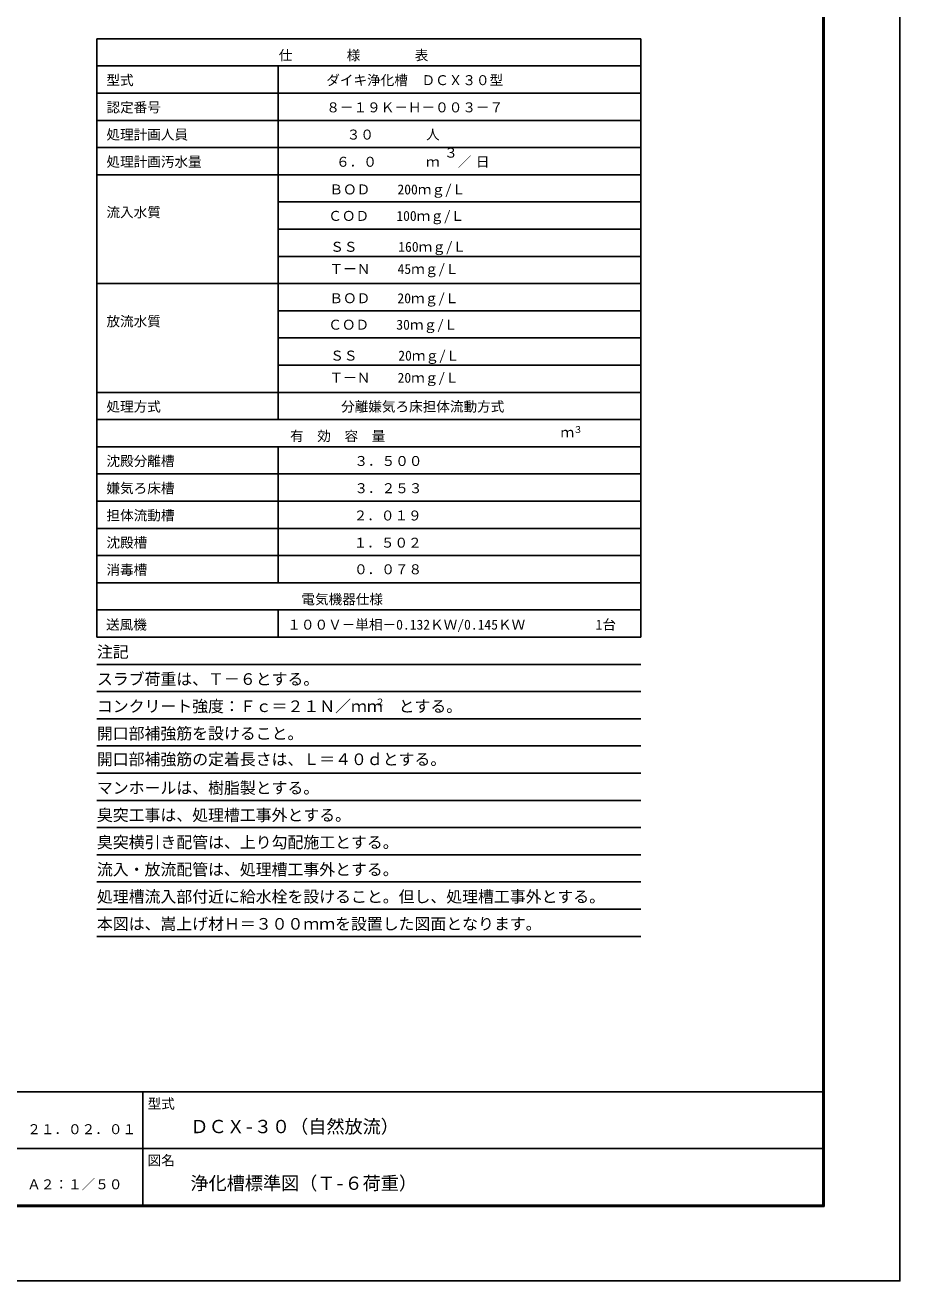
# Model space of a CAD drawing. Units: millimetres, scale not verified. Extents: x -14850 to 14850, y -10500 to 10500.
# Drawn here: x 5202 to 14850, y -10500 to 3350 of the extents above; entities that cross this region are included whole.
import ezdxf
from ezdxf.enums import TextEntityAlignment as Align

# ---------------------------------------------------------------- set-up
doc = ezdxf.new("R2010")
doc.units = ezdxf.units.MM
doc.header["$LTSCALE"] = 50
for name, color, linetype, lineweight in [('0-1_機器', 5, 'Continuous', 25), ('0-3_水管', 3, 'Continuous', 25), ('0-7_図面枠', 7, 'Continuous', 25), ('0-8_Axis_waku', 7, 'Continuous', 25)]:
    doc.layers.add(name, color=color, linetype=linetype, lineweight=lineweight)
doc.styles.add('ＭＳ ゴシック', font='')
doc.styles.get('ＭＳ ゴシック').set_extended_font_data('MS Gothic')

msp = doc.modelspace()

# ---------------------------------------------------------------- linework, layer by layer
at = {"layer": '0-1_機器', "color": 3}
for p, q in [((5993.66, 3199.54), (11993.66, 3199.54)), ((5993.66, -3400.48), (5993.66, 3199.54)), ((11993.66, 3199.54), (11993.66, -3400.48)), ((5993.66, 2899.54), (11993.66, 2899.54)), ((7993.66, 2899.54), (7993.66, -1000.49)), ((5993.66, 2599.54), (11993.66, 2599.54)), ((5993.66, 2299.54), (11993.66, 2299.54)), ((5993.66, 1999.54), (11993.66, 1999.54)), ((5993.66, 1699.54), (11993.66, 1699.54)), ((7993.66, 1399.54), (11993.66, 1399.54)), ((7993.66, 1099.53), (11993.66, 1099.53)), ((7993.66, 799.53), (11993.66, 799.53)), ((5993.66, 499.53), (11993.66, 499.53)), ((7993.66, 199.52), (11993.66, 199.52)), ((7993.66, -100.48), (11993.66, -100.48)), ((7993.66, -400.48), (11993.66, -400.48)), ((11993.66, -700.49), (5993.66, -700.49)), ((11993.66, -1000.49), (5993.66, -1000.49)), ((5993.66, -1300.49), (11993.66, -1300.49)), ((7993.66, -1300.49), (7993.66, -2800.48)), ((5993.66, -1600.49), (11993.66, -1600.49)), ((5993.66, -1900.49), (11993.66, -1900.49)), ((5993.66, -2200.48), (11993.66, -2200.48)), ((5993.66, -2500.48), (11993.66, -2500.48)), ((5993.66, -2800.48), (11993.66, -2800.48)), ((5993.66, -3100.48), (11993.66, -3100.48)), ((7993.66, -3100.48), (7993.66, -3400.48)), ((11993.66, -3400.48), (5993.66, -3400.48))]:
    msp.add_line(p, q, dxfattribs=at)
at = {"layer": '0-3_水管'}
for p, q in [((11993.66, -3700.49), (5993.66, -3700.49)), ((11993.66, -4000.49), (5993.66, -4000.49)), ((11993.66, -4300.49), (5993.66, -4300.49)), ((11993.66, -4600.49), (5993.66, -4600.49)), ((11993.66, -4900.5), (5993.66, -4900.5)), ((11993.66, -4900.5), (5993.66, -4900.5)), ((11993.66, -5200.5), (5993.66, -5200.5)), ((11993.66, -5500.5), (5993.66, -5500.5)), ((11993.66, -5800.5), (5993.66, -5800.5)), ((11993.66, -6100.51), (5993.66, -6100.51)), ((11993.66, -6400.51), (5993.66, -6400.51)), ((11993.66, -6700.51), (5993.66, -6700.51))]:
    msp.add_line(p, q, dxfattribs=at)
at = {"layer": '0-7_図面枠'}
msp.add_lwpolyline([(-14850, -10500), (14850, -10500), (14850, 10500), (-14850, 10500)], close=True, dxfattribs=at)
at = {"layer": '0-8_Axis_waku'}
for p, q in [((14000, -9665), (14000, 9615)), ((14001, -9666.01), (14001, 9616)), ((14002, -9667.01), (14002, 9617)), ((14003, -9668.01), (14003, 9618)), ((14004, -9669.01), (14004, 9619)), ((14005, -9670.01), (14005, 9620)), ((14006, -9671.01), (14006, 9621)), ((14007, -9672.01), (14007, 9622)), ((14008, -9673.01), (14008, 9623)), ((14009, -9674.01), (14009, 9624)), ((14010, -9675.01), (14010, 9625)), ((14011, -9676.01), (14011, 9626)), ((14012, -9677.01), (14012, 9627)), ((14013, -9678.01), (14013, 9628)), ((14014, -9679.01), (14014, 9629)), ((-12950, -8415), (14000, -8415)), ((6499.99, -9665), (6499.99, -8415)), ((399.99, -9040), (13999.99, -9040)), ((14014, -9679.01), (-12964, -9679.01)), ((14013, -9678.01), (-12963, -9678.01)), ((14012, -9677.01), (-12962, -9677.01)), ((14011, -9676.01), (-12961, -9676.01)), ((14010, -9675.01), (-12960, -9675.01)), ((14009, -9674.01), (-12959, -9674.01)), ((14008, -9673.01), (-12958, -9673.01)), ((14007, -9672.01), (-12957, -9672.01)), ((14006, -9671.01), (-12956, -9671.01)), ((14005, -9670.01), (-12955, -9670.01)), ((14004, -9669.01), (-12954, -9669.01)), ((14003, -9668.01), (-12953, -9668.01)), ((14002, -9667.01), (-12952, -9667.01)), ((14001, -9666.01), (-12951, -9666.01)), ((-12950, -9665), (14000, -9665))]:
    msp.add_line(p, q, dxfattribs=at)

# ---------------------------------------------------------------- texts
at = {"layer": '0-1_機器', "color": 4, "style": 'ＭＳ ゴシック'}
for s, height, p in [('仕\u3000\u3000\u3000\u3000様\u3000\u3000\u3000\u3000表', 110, (7998.65, 2929.54)), ('型式', 110, (6098.66, 2654.53)), ('ダイキ浄化槽\u3000ＤＣＸ３０型', 110, (8523.66, 2654.53)), ('認定番号', 110, (6098.66, 2354.54)), ('８－１９Ｋ－Ｈ－００３－７', 110, (8523.66, 2354.54)), ('処理計画人員\u3000', 110, (6098.66, 2054.54)), ('３０', 110, (8748.66, 2054.54)), ('人', 110, (9623.67, 2054.54)), ('３', 110, (9823.66, 1854.54)), ('処理計画汚水量', 110, (6098.66, 1754.54)), ('６．０', 110, (8631.3, 1754.54)), ('ｍ', 110, (9623.67, 1754.54)), ('／', 110, (9973.66, 1754.54)), ('日', 110, (10173.66, 1754.54)), ('ＢＯＤ\u3000\u3000200ｍｇ/Ｌ', 110, (8558.09, 1449.55)), ('流入水質', 110, (6098.66, 1197.58)), ('ＣＯＤ\u3000\u3000100ｍｇ/Ｌ', 110, (8545.66, 1157.66)), ('ＳＳ\u3000\u3000\u3000160ｍｇ/Ｌ', 110, (8567.16, 816.83)), ('ＴーＮ\u3000\u300045ｍｇ/Ｌ', 110, (8559.48, 572.73)), ('ＢＯＤ\u3000\u300020ｍｇ/Ｌ', 110, (8558.09, 249.54)), ('放流水質', 110, (6098.66, -5.14)), ('ＣＯＤ\u3000\u300030ｍｇ/Ｌ', 110, (8545.66, -42.36)), ('ＳＳ\u3000\u3000\u300020ｍｇ/Ｌ', 110, (8567.16, -383.18)), ('ＴーＮ\u3000\u300020ｍｇ/Ｌ', 110, (8559.48, -627.28)), ('処理方式\u3000\u3000\u3000', 110, (6098.66, -945.48)), ('分離嫌気ろ床担体流動方式', 110, (8686.73, -945.48)), ('３', 73.31, (11248.66, -1170.49)), ('有\u3000効\u3000容\u3000量', 110, (8123.66, -1270.48)), ('ｍ', 110, (11107.06, -1229.2)), ('沈殿分離槽', 110, (6098.66, -1545.49)), ('３．５００', 110, (8833.56, -1545.49)), ('嫌気ろ床槽', 110, (6098.66, -1845.49)), ('３．２５３', 110, (8833.56, -1845.48)), ('担体流動槽', 110, (6098.66, -2145.5)), ('２．０１９', 110, (8825.46, -2146.7)), ('沈殿槽', 110, (6098.66, -2445.49)), ('１．５０２', 110, (8825.46, -2446.7)), ('消毒槽', 110, (6098.66, -2745.49)), ('０．０７８', 110, (8830.07, -2739.93)), ('電気機器仕様', 110, (8248.66, -3070.49)), ('送風機', 110, (6093.66, -3350.48)), ('１００Ｖ－単相－0.132ＫＷ/0.145ＫＷ', 110, (8093.66, -3350.48)), ('1台', 110, (11493.67, -3350.48))]:
    msp.add_text(s, height=height, dxfattribs=at).set_placement(p, align=Align.BOTTOM_LEFT)
at = {"layer": '0-3_水管', "color": 4, "style": 'ＭＳ ゴシック'}
for s, height, p in [('注記', 128.4, (5993.66, -3665.16)), ('スラブ荷重は、Ｔ－６とする。', 128.4, (5993.66, -3965.16)), ('コンクリート強度：Ｆｃ＝２１Ｎ／ｍｍ\u3000とする。', 128.4, (5993.66, -4265.17)), ('２', 73.31, (9065.7, -4174.95)), ('開口部補強筋を設けること。', 128.4, (5993.66, -4565.17)), ('開口部補強筋の定着長さは、Ｌ＝４０ｄとする。', 128.4, (5993.66, -4849.82)), ('マンホールは、樹脂製とする。', 128.4, (5993.66, -5165.17)), ('臭突工事は、処理槽工事外とする。', 128.4, (5993.66, -5465.17)), ('臭突横引き配管は、上り勾配施工とする。', 128.4, (5993.66, -5765.18)), ('流入・放流配管は、処理槽工事外とする。', 128.4, (5993.66, -6065.18)), ('処理槽流入部付近に給水栓を設けること。但し、処理槽工事外とする。', 128.4, (5993.66, -6365.18)), ('本図は、嵩上げ材Ｈ＝３００ｍｍを設置した図面となります。', 128.4, (5993.66, -6665.18))]:
    msp.add_text(s, height=height, dxfattribs=at).set_placement(p, align=Align.BOTTOM_LEFT)
at = {"layer": '0-8_Axis_waku', "style": 'ＭＳ ゴシック'}
for s, height, p in [('型式', 110, (6552.45, -8633.97)), ('ＤＣＸ-３０（自然放流）', 146.6, (7024.99, -8915)), ('２１．０２．０１', 110, (5224.99, -8915)), ('図名', 110, (6552.45, -9258.97)), ('Ａ２：１／５０', 110, (5224.99, -9522.9)), ('浄化槽標準図（Ｔ-６荷重）', 146.6, (7024.99, -9540))]:
    msp.add_text(s, height=height, dxfattribs=at).set_placement(p, align=Align.BOTTOM_LEFT)

doc.saveas('drawing.dxf')
